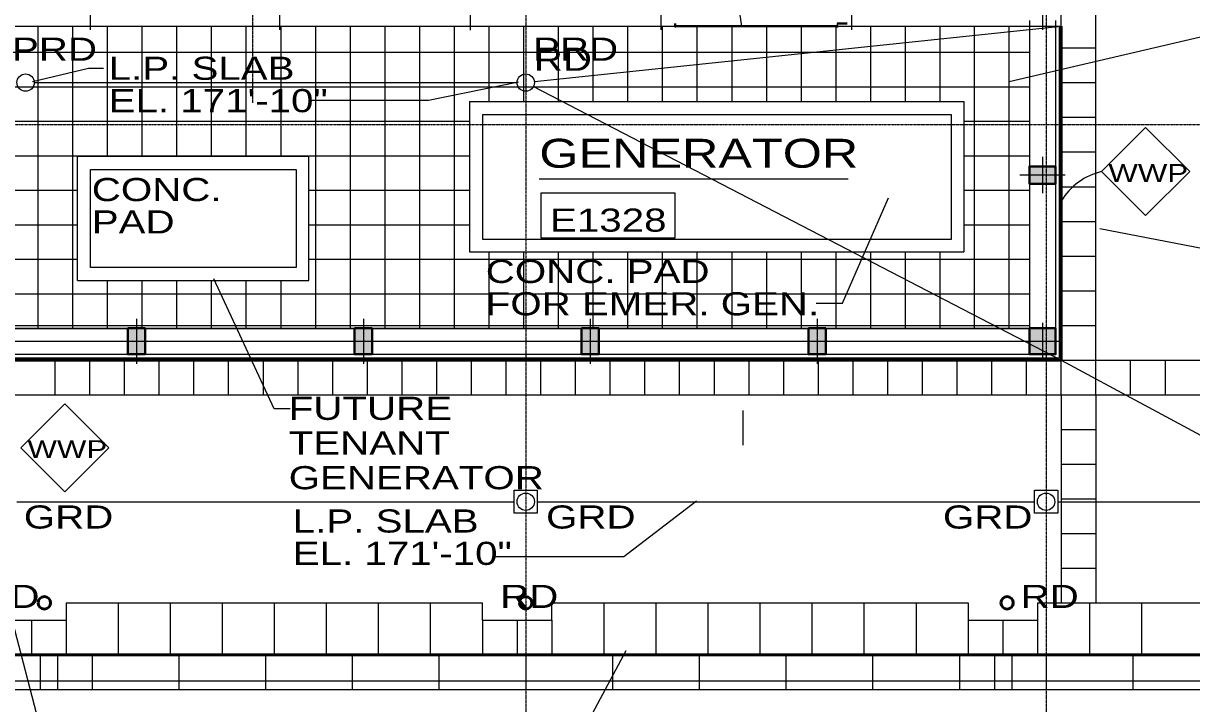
# Model space of a CAD drawing. Header units: inches. Extents: x -40190 to 0, y -3216 to 2257.
# Drawn here: x -28912 to -28104, y -34 to 437 of the extents above; entities that cross this region are included whole.
import ezdxf
from ezdxf import colors
from ezdxf.entities.mleader import LeaderData, LeaderLine
from ezdxf.math import Vec2, Vec3

# ---------------------------------------------------------------- set-up
doc = ezdxf.new("R2010")
doc.units = ezdxf.units.IN
doc.header["$LTSCALE"] = 0.5
doc.header["$MEASUREMENT"] = 0
doc.linetypes.add('A113$0$CENTER', pattern=[2, 1.25, -0.25, 0.25, -0.25])
for name, color, linetype in [('A113$0$63', 8, 'Continuous'), ('A113$0$A roof pave', 8, 'Continuous'), ('A113$0$A-ANNO-IDEN', 8, 'Continuous'), ('A113$0$A-ANNO-PATT-13-14', 8, 'Continuous'), ('A113$0$A-ANNO-TEXT', 8, 'Continuous'), ('A113$0$A-COLS-COLS13-14', 8, 'Continuous'), ('A113$0$A-GRID-GRD13-14', 8, 'Continuous'), ('A113$0$A-GRID-GRDP0-15', 8, 'Continuous'), ('A113$0$A-roof cope', 8, 'Continuous'), ('A113$0$A-roof davi', 8, 'Continuous'), ('A113$0$A-WALL-FULL-EXTR', 8, 'Continuous'), ('A113$0$bp113 - A-ROOF-CRTS', 8, 'Continuous'), ('A113$0$bp113 - A-ROOF-RFDR', 8, 'Continuous'), ('A113$0$E-POWER-GEN', 8, 'Continuous'), ('A113$0$Items below', 8, 'Continuous'), ('A113$0$Level 21', 8, 'Continuous'), ('A113$0$M-CONC-PAD', 8, 'Continuous'), ('E-Anno-Note', 6, 'Continuous'), ('XREF', 7, 'Continuous')]:
    doc.layers.add(name, color=color, linetype=linetype)
doc.styles.add('A113$0$Arial', font='arial.ttf', dxfattribs={"height": 0.076839})
doc.styles.add('A113$0$style-Arial', font='arial.ttf')
doc.styles.add('A113$0$style-WORKING', font='WORKING.shx')
doc.styles.add('MAMEP ANNO', font='arial.ttf', dxfattribs={"height": 0.101562})

# ---------------------------------------------------------------- blocks, each defined once
blk = doc.blocks.new('A113')
at = {"layer": 'A113$0$A roof pave', "lineweight": 13}
for p, q in [((-21386.535, 204.0948, -2660.425), (-21386.535, 1091.4901, -2660.425)), ((-21386.535, 204.0948, -2660.425), (-21266.535, 204.0948, -2660.425)), ((-22226.535, 180.0948, -2660.425), (-21410.535, 180.0948, -2660.425)), ((-21410.535, 180.0948, -2660.425), (-21410.535, 36.0949, -2660.425)), ((-21386.535, 180.0948, -2660.425), (-21115.0236, 180.0948, -2660.425)), ((-21386.535, 180.0948, -2660.425), (-21386.535, 36.0949, -2660.425)), ((-22099.0236, 36.0949, -2660.425), (-21811.0236, 36.0949, -2660.425)), ((-22099.0236, 36.0949, -2660.425), (-22099.0236, 24.0949, -2660.425)), ((-21811.0236, 24.0949, -2660.425), (-21811.0236, 36.0949, -2660.425)), ((-21763.0236, 36.0949, -2660.425), (-21475.0236, 36.0949, -2660.425)), ((-21763.0236, 24.0949, -2660.425), (-21763.0236, 36.0949, -2660.425)), ((-21475.0236, 36.0949, -2660.425), (-21475.0236, 24.0949, -2660.425)), ((-21427.0236, 36.0949, -2660.425), (-21410.535, 36.0949, -2660.425)), ((-21427.0236, 36.0949, -2660.425), (-21427.0236, 24.0949, -2660.425)), ((-21386.535, 36.0949, -2660.425), (-21139.0236, 36.0949, -2660.425)), ((-22147.0236, 24.0949, -2660.425), (-22099.0236, 24.0949, -2660.425)), ((-21811.0236, 24.0949, -2660.425), (-21763.0236, 24.0949, -2660.425)), ((-21475.0236, 24.0949, -2660.425), (-21427.0236, 24.0949, -2660.425))]:
    blk.add_line(p, q, dxfattribs=at)
at = {"layer": 'A113$0$A roof pave', "lineweight": 0}
for p, q in [((-22118.535, 435.1317, -2660.425), (-22118.535, 225.9432, -2660.425)), ((-22094.535, 435.1317, -2660.425), (-22094.535, 225.9432, -2660.425)), ((-22070.535, 435.1317, -2660.425), (-22070.535, 345.4602, -2660.425)), ((-22046.535, 435.1317, -2660.425), (-22046.535, 345.4602, -2660.425)), ((-22022.535, 435.1317, -2660.425), (-22022.535, 345.4602, -2660.425)), ((-21998.535, 435.1317, -2660.425), (-21998.535, 345.4602, -2660.425)), ((-21974.535, 435.1317, -2660.425), (-21974.535, 345.4602, -2660.425)), ((-21950.535, 435.1317, -2660.425), (-21950.535, 345.4602, -2660.425)), ((-21926.535, 435.1317, -2660.425), (-21926.535, 367.1658, -2660.425)), ((-21902.535, 435.1317, -2660.425), (-21902.535, 225.9432, -2660.425)), ((-21878.535, 435.1317, -2660.425), (-21878.535, 225.9432, -2660.425)), ((-21854.535, 435.1317, -2660.425), (-21854.535, 225.9432, -2660.425)), ((-21830.535, 435.1317, -2660.425), (-21830.535, 225.9432, -2660.425)), ((-21806.535, 435.1313, -2660.425), (-21806.535, 383.0685, -2660.425)), ((-21782.535, 435.1313, -2660.425), (-21782.535, 383.0685, -2660.425)), ((-21758.535, 435.1312, -2660.425), (-21758.535, 383.0685, -2660.425)), ((-21734.535, 435.1312, -2660.425), (-21734.535, 383.0685, -2660.425)), ((-21710.535, 435.1312, -2660.425), (-21710.535, 383.0685, -2660.425)), ((-21686.535, 435.1312, -2660.425), (-21686.535, 383.0685, -2660.425)), ((-21650.535, 435.1317, -2660.425), (-21674.535, 435.1317, -2660.425)), ((-21662.535, 435.1344, -2660.425), (-21662.535, 383.0685, -2660.425)), ((-21638.535, 435.1347, -2660.425), (-21638.535, 383.0685, -2660.425)), ((-21614.535, 435.1351, -2660.425), (-21614.535, 383.0685, -2660.425)), ((-21590.535, 435.1354, -2660.425), (-21590.535, 383.0685, -2660.425)), ((-21566.535, 435.1358, -2660.425), (-21566.535, 383.0685, -2660.425)), ((-21542.535, 435.131, -2660.425), (-21542.535, 383.0685, -2660.425)), ((-21518.535, 435.131, -2660.425), (-21518.535, 383.0685, -2660.425)), ((-21494.535, 435.131, -2660.425), (-21494.535, 383.0685, -2660.425)), ((-21470.535, 225.9432, -2660.425), (-21470.535, 435.1309, -2660.425)), ((-21446.535, 225.9432, -2660.425), (-21446.535, 435.1309, -2660.425)), ((-22213.7677, 417.098, -2660.425), (-21432.5219, 417.098, -2660.425)), ((-21410.535, 420.0948, -2660.425), (-21386.535, 420.0948, -2660.425)), ((-21410.535, 396.0948, -2660.425), (-21386.535, 396.0948, -2660.425)), ((-22213.7677, 393.2187, -2660.425), (-21432.5236, 393.2187, -2660.425)), ((-21478.621, 393.2187), (-21432.5434, 393.2187)), ((-21410.535, 372.0948, -2660.425), (-21386.535, 372.0948, -2660.425)), ((-22213.7677, 369.3394, -2660.425), (-21819.996, 369.3394, -2660.425)), ((-21926.535, 369.3394, -2660.425), (-21926.535, 225.9432, -2660.425)), ((-21477.996, 369.3394, -2660.425), (-21432.5219, 369.3394, -2660.425)), ((-21410.535, 348.0948, -2660.425), (-21386.535, 348.0948, -2660.425)), ((-22213.7677, 345.4602, -2660.425), (-22094.535, 345.4602, -2660.425)), ((-22094.535, 345.4602, -2660.425), (-21819.996, 345.4602, -2660.425)), ((-21477.996, 345.4602, -2660.425), (-21432.5219, 345.4602, -2660.425)), ((-21410.535, 324.0948, -2660.425), (-21386.535, 324.0948, -2660.425)), ((-22213.7677, 321.5809, -2660.425), (-22091.1462, 321.5809, -2660.425)), ((-21930.9204, 321.5809, -2660.425), (-21819.996, 321.5809, -2660.425)), ((-21477.996, 321.5809, -2660.425), (-21432.5219, 321.5809, -2660.425)), ((-21410.535, 300.0948, -2660.425), (-21386.535, 300.0948, -2660.425)), ((-22213.7677, 297.7017, -2660.425), (-22091.1462, 297.7017, -2660.425)), ((-21930.9204, 297.7017, -2660.425), (-21819.996, 297.7017, -2660.425)), ((-21477.996, 297.7017, -2660.425), (-21432.5219, 297.7017, -2660.425)), ((-21806.535, 279.0408, -2660.425), (-21806.535, 225.9432, -2660.425)), ((-21782.535, 279.0408, -2660.425), (-21782.535, 225.9432, -2660.425)), ((-21758.535, 279.0408, -2660.425), (-21758.535, 225.9432, -2660.425)), ((-21734.535, 279.0408, -2660.425), (-21734.535, 225.9432, -2660.425)), ((-21710.535, 279.0408, -2660.425), (-21710.535, 225.9432, -2660.425)), ((-21686.535, 279.0408, -2660.425), (-21686.535, 225.9432, -2660.425)), ((-21662.535, 279.0408, -2660.425), (-21662.535, 225.9432, -2660.425)), ((-21638.535, 279.0408, -2660.425), (-21638.535, 225.9432, -2660.425)), ((-21614.535, 279.0408, -2660.425), (-21614.535, 225.9432, -2660.425)), ((-21590.535, 279.0408, -2660.425), (-21590.535, 225.9432, -2660.425)), ((-21566.535, 279.0408, -2660.425), (-21566.535, 225.9432, -2660.425)), ((-21542.535, 279.0408, -2660.425), (-21542.535, 225.9432, -2660.425)), ((-21518.535, 279.0408, -2660.425), (-21518.535, 225.9432, -2660.425)), ((-21494.535, 279.0408, -2660.425), (-21494.535, 225.9432, -2660.425)), ((-21410.535, 276.0948, -2660.425), (-21386.535, 276.0948, -2660.425)), ((-22213.7677, 273.8224, -2660.425), (-22091.1462, 273.8224, -2660.425)), ((-21930.9204, 273.8224, -2660.425), (-21432.5236, 273.8224, -2660.425)), ((-22070.535, 259.1658, -2660.425), (-22070.535, 225.9432, -2660.425)), ((-22046.535, 259.1658, -2660.425), (-22046.535, 225.9432, -2660.425)), ((-22022.535, 259.1658, -2660.425), (-22022.535, 225.9432, -2660.425)), ((-21998.535, 259.1658, -2660.425), (-21998.535, 225.9432, -2660.425)), ((-21974.535, 259.1658, -2660.425), (-21974.535, 225.9432, -2660.425)), ((-21950.535, 259.1658, -2660.425), (-21950.535, 225.9432, -2660.425)), ((-21410.535, 252.0948, -2660.425), (-21386.535, 252.0948, -2660.425)), ((-22213.7677, 249.9432, -2660.425), (-21432.5219, 249.9432, -2660.425)), ((-22213.7677, 228.0794, -2660.425), (-21432.5219, 228.0794, -2660.425)), ((-21410.535, 228.0948, -2660.425), (-21386.535, 228.0948, -2660.425)), ((-22213.7677, 225.9432, -2660.425), (-21432.5219, 225.9432, -2660.425)), ((-22106.535, 180.0948, -2660.425), (-22106.535, 204.0948, -2660.425)), ((-22082.535, 180.0948, -2660.425), (-22082.535, 204.0948, -2660.425)), ((-22058.535, 180.0948, -2660.425), (-22058.535, 204.0948, -2660.425)), ((-22034.535, 180.0948, -2660.425), (-22034.535, 204.0948, -2660.425)), ((-22010.535, 180.0948, -2660.425), (-22010.535, 204.0948, -2660.425)), ((-21986.535, 180.0948, -2660.425), (-21986.535, 204.0948, -2660.425)), ((-21962.535, 180.0948, -2660.425), (-21962.535, 204.0948, -2660.425)), ((-21938.535, 180.0948, -2660.425), (-21938.535, 204.0948, -2660.425)), ((-21914.535, 180.0948, -2660.425), (-21914.535, 204.0948, -2660.425)), ((-21890.535, 180.0948, -2660.425), (-21890.535, 204.0948, -2660.425)), ((-21866.535, 180.0948, -2660.425), (-21866.535, 204.0948, -2660.425)), ((-21842.535, 180.0948, -2660.425), (-21842.535, 204.0948, -2660.425)), ((-21818.535, 180.0948, -2660.425), (-21818.535, 204.0948, -2660.425)), ((-21794.535, 180.0948, -2660.425), (-21794.535, 204.0948, -2660.425)), ((-21770.535, 180.0948, -2660.425), (-21770.535, 204.0948, -2660.425)), ((-21746.535, 180.0948, -2660.425), (-21746.535, 204.0948, -2660.425)), ((-21722.535, 180.0948, -2660.425), (-21722.535, 204.0948, -2660.425)), ((-21698.535, 180.0948, -2660.425), (-21698.535, 204.0948, -2660.425)), ((-21674.535, 180.0948, -2660.425), (-21674.535, 204.0948, -2660.425)), ((-21650.535, 180.0948, -2660.425), (-21650.535, 204.0948, -2660.425)), ((-21626.535, 180.0948, -2660.425), (-21626.535, 204.0948, -2660.425)), ((-21602.535, 180.0948, -2660.425), (-21602.535, 204.0948, -2660.425)), ((-21578.535, 180.0948, -2660.425), (-21578.535, 204.0948, -2660.425)), ((-21554.535, 180.0948, -2660.425), (-21554.535, 204.0948, -2660.425)), ((-21530.535, 180.0948, -2660.425), (-21530.535, 204.0948, -2660.425)), ((-21506.535, 180.0948, -2660.425), (-21506.535, 204.0948, -2660.425)), ((-21482.535, 180.0948, -2660.425), (-21482.535, 204.0948, -2660.425)), ((-21458.535, 180.0948, -2660.425), (-21458.535, 204.0948, -2660.425)), ((-21434.535, 180.0948, -2660.425), (-21434.535, 204.0948, -2660.425)), ((-21410.535, 204.0948, -2660.425), (-21386.535, 204.0948, -2660.425)), ((-21410.535, 180.0948, -2660.425), (-21410.535, 204.0948, -2660.425)), ((-21386.535, 180.0948, -2660.425), (-21386.535, 204.0948, -2660.425)), ((-21362.535, 180.0948, -2660.425), (-21362.535, 204.0948, -2660.425)), ((-21338.535, 180.0948, -2660.425), (-21338.535, 204.0948, -2660.425)), ((-21410.535, 180.0948, -2660.425), (-21386.535, 180.0948, -2660.425)), ((-21630.8692, 169.0949, -2660.425), (-21630.8692, 145.0949, -2660.425)), ((-21410.535, 156.0948, -2660.425), (-21386.535, 156.0948, -2660.425)), ((-21410.535, 132.0948, -2660.425), (-21386.535, 132.0948, -2660.425)), ((-21410.535, 108.0948, -2660.425), (-21386.535, 108.0948, -2660.425)), ((-21410.535, 84.0948, -2660.425), (-21386.535, 84.0948, -2660.425)), ((-21410.535, 60.0948, -2660.425), (-21386.535, 60.0948, -2660.425)), ((-22063.0236, 36.0949, -2660.425), (-22063.0236, 0.0949, -2660.425)), ((-22027.0236, 36.0949, -2660.425), (-22027.0236, 0.0949, -2660.425)), ((-21991.0236, 36.0949, -2660.425), (-21991.0236, 0.0949, -2660.425)), ((-21955.0236, 36.0949, -2660.425), (-21955.0236, 0.0949, -2660.425)), ((-21919.0236, 36.0949, -2660.425), (-21919.0236, 0.0949, -2660.425)), ((-21883.0236, 36.0949, -2660.425), (-21883.0236, 0.0949, -2660.425)), ((-21847.0236, 36.0949, -2660.425), (-21847.0236, 0.0949, -2660.425)), ((-21727.0236, 36.0949, -2660.425), (-21727.0236, 0.0949, -2660.425)), ((-21691.0236, 36.0949, -2660.425), (-21691.0236, 0.0949, -2660.425)), ((-21655.0236, 36.0949, -2660.425), (-21655.0236, 0.0949, -2660.425)), ((-21619.0236, 36.0949, -2660.425), (-21619.0236, 0.0949, -2660.425)), ((-21583.0236, 36.0949, -2660.425), (-21583.0236, 0.0949, -2660.425)), ((-21547.0236, 36.0949, -2660.425), (-21547.0236, 0.0949, -2660.425)), ((-21511.0236, 36.0949, -2660.425), (-21511.0236, 0.0949, -2660.425)), ((-21410.535, 36.0949, -2660.425), (-21386.535, 36.0949, -2660.425)), ((-21391.0236, 36.0949, -2660.425), (-21391.0236, 0.0949, -2660.425)), ((-21355.0236, 36.0949, -2660.425), (-21355.0236, 0.0949, -2660.425)), ((-22123.0236, 24.0949, -2660.425), (-22123.0236, 0.0949, -2660.425)), ((-22099.0236, 24.0949, -2660.425), (-22099.0236, 0.0949, -2660.425)), ((-21811.0236, 24.0949, -2660.425), (-21811.0236, 0.0949, -2660.425)), ((-21787.0236, 24.0949, -2660.425), (-21787.0236, 0.0949, -2660.425)), ((-21763.0236, 24.0949, -2660.425), (-21763.0236, 0.0949, -2660.425)), ((-21475.0236, 24.0949, -2660.425), (-21475.0236, 0.0949, -2660.425)), ((-21451.0236, 24.0949, -2660.425), (-21451.0236, 0.0949, -2660.425)), ((-21427.0236, 24.0949, -2660.425), (-21427.0236, 0.0949, -2660.425))]:
    blk.add_line(p, q, dxfattribs=at)
at = {"layer": 'A113$0$A-ANNO-IDEN', "lineweight": 13}
blk.add_line((-21771.6054, 329.4579), (-21558.0228, 329.4579), dxfattribs=at)
blk.add_3dface([(-21770.4056, 319.9411), (-21677.9676, 319.9411), (-21677.9676, 288.4116), (-21770.4056, 288.4116)], dxfattribs=at)
at = {"layer": 'A113$0$A-ANNO-PATT-13-14', "lineweight": 0}
for points in [[(-21432.5329, 338.141, -4909.5523), (-21432.5329, 326.1411, -4909.5523), (-21414.5329, 338.141, -4909.5523), (-21414.5329, 326.1411, -4909.5523)], [(-21899.3577, 208.0771, -4909.5523), (-21887.3575, 208.0771, -4909.5523), (-21899.3577, 226.0949, -4909.5523), (-21887.3575, 226.0949, -4909.5523)], [(-21585.4478, 208.0949, -4909.5523), (-21573.4478, 208.0949, -4909.5523), (-21585.4478, 226.0949, -4909.5523), (-21573.4478, 226.0949, -4909.5523)]]:
    blk.add_solid(points, dxfattribs=at)
at = {"layer": 'A113$0$A-ANNO-PATT-13-14', "lineweight": 0, "extrusion": (0, 0, -1)}
for points in [[(22056.3127, 208.0771, 4909.5523), (22044.3125, 208.0771, 4909.5523), (22056.3127, 226.0949, 4909.5523), (22044.3125, 226.0949, 4909.5523)], [(21742.4027, 208.086, 4909.5523), (21730.4025, 208.086, 4909.5523), (21742.4027, 226.1038, 4909.5523), (21730.4025, 226.1038, 4909.5523)], [(21432.4639, 208.1126, 4909.5523), (21414.4639, 208.1126, 4909.5523), (21432.4639, 226.1126, 4909.5523), (21414.4639, 226.1126, 4909.5523)]]:
    blk.add_solid(points, dxfattribs=at)
at = {"layer": 'A113$0$A-ANNO-TEXT', "lineweight": 0}
blk.add_line((-22083.1232, -178.7217), (-22193.6786, 243.6249), dxfattribs=at)
at = {"layer": 'A113$0$A-ANNO-TEXT', "lineweight": 0, "flags": 128}
for points in [[(-21749.9352, 550.1005), (-21648.9939, 550.1005), (-21631.6551, 435.283)], [(-20967.686, 498.2348), (-21012.7796, 498.2348), (-21446.6799, 396.5565)], [(-22073.1208, 405.9621), (-22083.4964, 405.9621), (-22122.1166, 396.735)], [(-21930.7447, 384.0478), (-21848.3165, 384.0478), (-21786.063, 396.735)], [(-21580.1596, 243.4036), (-21561.9393, 243.4036), (-21530.0539, 316.3313)], [(-20998.3597, 224.3562), (-21018.0689, 224.3562), (-21383.8283, 294.8887)], [(-21943.9857, 170.332), (-21955.0526, 170.332), (-21996.7661, 260.4143)], [(-21803.7612, 68.0977), (-21713.1647, 68.0977), (-21662.9781, 106.577)], [(-21802.6054, -93.4806), (-21763.2192, -93.4806), (-21711.6228, 3.0851)]]:
    blk.add_lwpolyline(points, dxfattribs=at)
at = {"layer": 'A113$0$A-ANNO-TEXT', "lineweight": 0}
blk.add_ellipse((-21373.0472, 292.2398), major_axis=(-40.446, -15.9034), ratio=0.9980056, start_param=4.56094101, end_param=5.37871299, dxfattribs=at)
at = {"layer": 'A113$0$A-ANNO-TEXT', "lineweight": 13}
for points in [[(-21352.1645, 304.0718), (-21321.6939, 334.5425), (-21352.1645, 365.0131), (-21382.6351, 334.5425)], [(-22099.93, 112.9761), (-22069.4593, 143.4468), (-22099.93, 173.9174), (-22130.4006, 143.4468)]]:
    blk.add_3dface(points, dxfattribs=at)
at = {"layer": 'A113$0$A-COLS-COLS13-14', "lineweight": 13}
for p, q in [((-22082.3836, 463.7513, -4909.5523), (-22082.3836, 432.6006, -4909.5523)), ((-21951.4341, 463.7354, -4909.5523), (-21951.4341, 432.5847, -4909.5523)), ((-21819.4845, 463.658, -4909.5523), (-21819.4845, 432.5074, -4909.5523)), ((-21687.535, 463.6739, -4909.5523), (-21687.535, 432.5232, -4909.5523)), ((-21555.5854, 463.6898, -4909.5523), (-21555.5854, 432.5391, -4909.5523)), ((-21423.536, 460.6894, -4909.5523), (-21423.536, 432.5555, -4909.5523)), ((-21423.5329, 344.7164, -4909.5523), (-21423.5329, 319.5657, -4909.5523)), ((-21407.9576, 332.1411, -4909.5523), (-21439.1083, 332.1411, -4909.5523)), ((-22050.3126, 232.6524, -4909.5523), (-22050.3126, 201.5017, -4909.5523)), ((-21893.3577, 232.6524, -4909.5523), (-21893.3577, 201.5018, -4909.5523)), ((-21736.4026, 232.6614, -4909.5523), (-21736.4026, 201.5107, -4909.5523)), ((-21579.4478, 232.6702, -4909.5523), (-21579.4478, 201.5195, -4909.5523)), ((-21423.4639, 229.9152, -4909.5523), (-21423.4639, 203.5528, -4909.5523)), ((-22062.888, 217.086, -4909.5523), (-22037.7373, 217.086, -4909.5523)), ((-21905.933, 217.0771, -4909.5523), (-21880.7823, 217.0771, -4909.5523)), ((-21748.9778, 217.0949, -4909.5523), (-21723.8271, 217.0949, -4909.5523)), ((-21592.0231, 217.0949, -4909.5523), (-21566.8725, 217.0949, -4909.5523)), ((-21436.6382, 217.1126, -4909.5523), (-21410.7898, 217.1126, -4909.5523))]:
    blk.add_line(p, q, dxfattribs=at)
at = {"layer": 'A113$0$A-COLS-COLS13-14', "lineweight": 30}
for points in [[(-21414.5329, 338.141, -4909.5523), (-21414.5329, 326.1411, -4909.5523), (-21432.5329, 326.1411, -4909.5523), (-21432.5329, 338.141, -4909.5523)], [(-22056.3127, 226.0949, -4909.5523), (-22044.3125, 226.0949, -4909.5523), (-22044.3125, 208.0771, -4909.5523), (-22056.3127, 208.0771, -4909.5523)], [(-21899.3577, 226.0949, -4909.5523), (-21887.3575, 226.0949, -4909.5523), (-21887.3575, 208.0771, -4909.5523), (-21899.3577, 208.0771, -4909.5523)], [(-21742.4027, 226.1038, -4909.5523), (-21730.4025, 226.1038, -4909.5523), (-21730.4025, 208.086, -4909.5523), (-21742.4027, 208.086, -4909.5523)], [(-21585.4478, 226.0949, -4909.5523), (-21573.4478, 226.0949, -4909.5523), (-21573.4478, 208.0949, -4909.5523), (-21585.4478, 208.0949, -4909.5523)], [(-21432.4639, 226.1126, -4909.5523), (-21414.4639, 226.1126, -4909.5523), (-21414.4639, 208.1126, -4909.5523), (-21432.4639, 208.1126, -4909.5523)]]:
    blk.add_3dface(points, dxfattribs=at)
at = {"layer": 'A113$0$A-GRID-GRD13-14', "lineweight": 0}
blk.add_line((-22194.7224, 217.0949, 0.001), (-21410.7898, 217.1126, 0.001), dxfattribs=at)
at = {"layer": 'A113$0$A-GRID-GRDP0-15', "linetype": 'A113$0$CENTER', "lineweight": 0}
for p, q in [((-21970.0136, 2113.2362), (-21970.0136, 382.209)), ((-21781.0236, 2113.2362), (-21781.0236, -676.9042)), ((-21421.0236, 2113.2362), (-21421.0236, -676.9042)), ((-24358.5266, 367.1574), (-20364.9322, 367.1574))]:
    blk.add_line(p, q, dxfattribs=at)
at = {"layer": 'A113$0$A-roof cope', "lineweight": 40}
blk.add_line((-22483.0236, 0.0949, -2660.425), (-21079.0236, 0.0949, -2660.425), dxfattribs=at)
at = {"layer": 'A113$0$A-roof cope', "lineweight": 13}
for p, q in [((-22116.8194, 0.0949, -2660.425), (-22116.8194, -23.9051, -2660.425)), ((-22104.8194, 0.0949, -2660.425), (-22104.8194, -23.9051, -2660.425)), ((-21456.8109, 0.0949, -2660.425), (-21456.8109, -23.9051, -2660.425)), ((-21444.8109, 0.0949, -2660.425), (-21444.8109, -23.9051, -2660.425)), ((-22507.0236, -23.9051, -2660.425), (-21055.0236, -23.9051, -2660.425))]:
    blk.add_line(p, q, dxfattribs=at)
at = {"layer": 'A113$0$A-roof cope', "lineweight": 0}
for p, q in [((-22080.8109, -23.9051, -2660.425), (-22080.8109, 0.0949, -2660.425)), ((-22020.8109, -23.9051, -2660.425), (-22020.8109, 0.0949, -2660.425)), ((-21960.8109, -23.9051, -2660.425), (-21960.8109, 0.0949, -2660.425)), ((-21900.8109, -23.9051, -2660.425), (-21900.8109, 0.0949, -2660.425)), ((-21840.8109, -23.9051, -2660.425), (-21840.8109, 0.0949, -2660.425)), ((-21780.8109, -23.9051, -2660.425), (-21780.8109, 0.0949, -2660.425)), ((-21720.8109, -23.9051, -2660.425), (-21720.8109, 0.0949, -2660.425)), ((-21660.8109, -23.9051, -2660.425), (-21660.8109, 0.0949, -2660.425)), ((-21600.8109, -23.9051, -2660.425), (-21600.8109, 0.0949, -2660.425)), ((-21540.8109, -23.9051, -2660.425), (-21540.8109, 0.0949, -2660.425)), ((-21480.8109, -23.9051, -2660.425), (-21480.8109, 0.0949, -2660.425)), ((-21420.8109, -23.9051, -2660.425), (-21420.8109, 0.0949, -2660.425)), ((-21360.8109, -23.9051, -2660.425), (-21360.8109, 0.0949, -2660.425))]:
    blk.add_line(p, q, dxfattribs=at)
at = {"layer": 'A113$0$A-roof davi', "lineweight": 40, "extrusion": (0, 0, -1)}
for centre in [(22114.0236, 36.0949, 2660.425), (21781.0236, 36.0949, 2660.425), (21448.0236, 36.0949, 2660.425)]:
    blk.add_circle(centre, 4.319, dxfattribs=at)
at = {"layer": 'A113$0$A-WALL-FULL-EXTR', "lineweight": 13}
for p, q in [((-21410.5357, 435.1309, 1992.7541), (-21410.5356, 461.4669, 1992.7541)), ((-21565.5505, 437.1089, 1992.7541), (-21565.5505, 435.1342, 1992.7541)), ((-22214.3061, 435.1317, 1992.7541), (-21677.57, 435.1312, 1992.7541)), ((-21565.5505, 435.131, 1992.7541), (-21410.536, 435.1309, 1992.7541))]:
    blk.add_line(p, q, dxfattribs=at)
at = {"layer": 'A113$0$A-WALL-FULL-EXTR', "lineweight": 30}
for p, q in [((-21677.57, 437.1342, 1992.7541), (-21677.57, 435.1342, 1992.7541)), ((-21558.7104, 437.1089, 1992.7541), (-21565.5505, 437.1089, 1992.7541)), ((-21565.5505, 435.1358, 1992.7541), (-21677.57, 435.1342, 1992.7541))]:
    blk.add_line(p, q, dxfattribs=at)
for p in [(-21677.57, 435.1342, 1992.7541), (-21565.5505, 435.1342, 1992.7541)]:
    blk.add_point(p, dxfattribs=at)
at = {"layer": 'A113$0$bp113 - A-ROOF-CRTS', "lineweight": 13}
for p, q in [((-21775.0565, 396.7851, -2660.425), (-21410.536, 435.131, -2660.425)), ((-22121.0236, 396.1574, -2660.425), (-21787.0236, 396.1574, -2660.425)), ((-21775.6968, 393.396, -2660.425), (-21410.535, 204.0948, -2660.425)), ((-21410.535, 203.9501, -2660.425), (-21229.0236, 106.0949, -2660.425)), ((-22133.0236, 106.0949, -2660.425), (-21789.0236, 106.0949, -2660.425)), ((-21773.0236, 106.0949, -2660.425), (-21429.0236, 106.0949, -2660.425)), ((-21413.0236, 106.0949, -2660.425), (-21229.0236, 106.0949, -2660.425))]:
    blk.add_line(p, q, dxfattribs=at)
at = {"layer": 'A113$0$bp113 - A-ROOF-RFDR', "lineweight": 13}
for centre in [(-22127.0236, 396.1574, -2660.425), (-21781.0236, 396.1574, -2660.425), (-21781.0236, 106.0949, -2660.425), (-21421.0236, 106.0949, -2660.425)]:
    blk.add_circle(centre, 6, dxfattribs=at)
for points in [[(-21789.0236, 114.0949, -2660.425), (-21773.0236, 114.0949, -2660.425), (-21773.0236, 98.0949, -2660.425), (-21789.0236, 98.0949, -2660.425)], [(-21429.0236, 114.0949, -2660.425), (-21413.0236, 114.0949, -2660.425), (-21413.0236, 98.0949, -2660.425), (-21429.0236, 98.0949, -2660.425)]]:
    blk.add_3dface(points, dxfattribs=at)
at = {"layer": 'A113$0$E-POWER-GEN', "lineweight": 0}
for points in [[(-21810.621, 374.0685, 1992.7541), (-21486.621, 374.0685, 1992.7541), (-21486.621, 287.5408, 1992.7541), (-21810.621, 287.5408, 1992.7541)], [(-22082.1462, 335.9658, 1992.7541), (-21939.9204, 335.9658, 1992.7541), (-21939.9204, 268.1658, 1992.7541), (-22082.1462, 268.1658, 1992.7541)]]:
    blk.add_3dface(points, dxfattribs=at)
at = {"layer": 'A113$0$Items below', "lineweight": 0}
blk.add_line((-22501.0236, -17.9051, -2660.425), (-21061.0236, -17.9051, -2660.425), dxfattribs=at)
at = {"layer": 'A113$0$Level 21', "lineweight": 0}
for p, q in [((-21432.5236, 439.1309, 1992.7541), (-21432.5236, 226.1121, 1992.7541)), ((-21414.5236, 439.1309, 1992.7541), (-21414.5236, 208.1125, 1992.7541)), ((-22213.2977, 226.0945, 1992.7541), (-21432.5236, 226.1121, 1992.7541)), ((-22213.2977, 208.0945, 1992.7541), (-21414.5236, 208.1125, 1992.7541))]:
    blk.add_line(p, q, dxfattribs=at)
at = {"layer": 'A113$0$Level 21', "lineweight": 13}
for p in [(-21412.0236, 435.1289, 1992.7541), (-22214.3061, 205.5944, 1992.7541)]:
    blk.add_line(p, (-21412.0236, 205.6125, 1992.7541), dxfattribs=at)
at = {"layer": 'A113$0$Level 21', "lineweight": 40}
for p in [(-21410.5236, 435.1289, 1992.7541), (-22214.3061, 204.0944, 1992.7541)]:
    blk.add_line(p, (-21410.5236, 204.1126, 1992.7541), dxfattribs=at)
at = {"layer": 'A113$0$M-CONC-PAD', "lineweight": 13}
for p, q in [((-21819.996, 383.0685, 1992.7541), (-21477.996, 383.0685, 1992.7541)), ((-21819.996, 383.0685, 1992.7541), (-21819.996, 279.0408, 1992.7541)), ((-21477.996, 383.0685, 1992.7541), (-21477.996, 279.0408, 1992.7541)), ((-22091.0212, 345.1533, 1992.7541), (-21931.0454, 345.1533, 1992.7541)), ((-22091.0212, 259.1658, 1992.7541), (-22091.0212, 345.1533, 1992.7541)), ((-21931.0454, 259.1658, 1992.7541), (-21931.0454, 345.1533, 1992.7541)), ((-21819.996, 279.0408, 1992.7541), (-21477.996, 279.0408, 1992.7541)), ((-22091.0212, 259.1658, 1992.7541), (-21931.0454, 259.1658, 1992.7541))]:
    blk.add_line(p, q, dxfattribs=at)
at = {"layer": 'A113$0$63', "lineweight": 0, "style": 'A113$0$style-Arial', "width": 1.246875}
for p in [(-21775.4463, 404.2967, -0.001), (-22157.6172, 32.538, -0.001), (-21798.7348, 32.538, -0.001), (-21438.6582, 32.538, -0.001)]:
    blk.add_text('RD', height=16, dxfattribs=at).set_placement(p)
at = {"layer": 'A113$0$A-ANNO-IDEN', "lineweight": 13, "attachment_point": 7, "line_spacing_factor": 0.6, "style": 'A113$0$Arial'}
for s, insert, char_height in [('\\H1x;\\W1.24688;GENERATOR', (-21771.6064, 336.9369), 19.999996), ('\\H1x;\\W1.24688;E1328', (-21764.2215, 292.721), 15.999998)]:
    blk.add_mtext(s, dxfattribs=dict(at, insert=insert, char_height=char_height))
at = {"layer": 'A113$0$A-ANNO-TEXT', "lineweight": 70, "style": 'A113$0$style-Arial', "width": 1.246875}
for s, p in [('PRD', (-22136.4515, 411.2409)), ('PRD', (-21775.962, 411.2409)), ('GRD', (-22128.2369, 87.5004)), ('GRD', (-21766.9403, 87.5004)), ('GRD', (-21492.4079, 87.5004))]:
    blk.add_text(s, height=16, dxfattribs=at).set_placement(p)
at = {"layer": 'A113$0$A-ANNO-TEXT', "lineweight": 13}
for s, height, style, width, p in [('L.P. SLAB ', 16, 'A113$0$style-Arial', 1.246875, (-22069.5193, 398.0358)), ('EL. 171\'-10"', 15.999998, 'A113$0$style-Arial', 1.246875, (-22069.5193, 375.6358)), ('WWP', 12.312, 'A113$0$style-WORKING', 1.3125, (-21377.9572, 327.4321)), ('CONC. ', 16, 'A113$0$Arial', 1.246875, (-22081.2124, 314.104)), ('PAD', 16, 'A113$0$Arial', 1.246875, (-22081.2124, 291.704)), ('CONC. PAD', 16, 'A113$0$Arial', 1.246875, (-21808.672, 257.4473)), ('FOR EMER. GEN.', 15.999998, 'A113$0$Arial', 1.246875, (-21808.672, 235.0473)), ('FUTURE', 16, 'A113$0$style-Arial', 1.246875, (-21944.9776, 162.7081)), ('TENANT', 16, 'A113$0$style-Arial', 1.246875, (-21944.9776, 138.7081)), ('WWP', 12.312, 'A113$0$style-WORKING', 1.3125, (-22125.7226, 136.3364)), ('GENERATOR', 16, 'A113$0$style-Arial', 1.246875, (-21944.9776, 114.7081)), ('L.P. SLAB', 16, 'A113$0$style-Arial', 1.246875, (-21942.1824, 84.7343)), ('EL. 171\'-10"', 15.999998, 'A113$0$style-Arial', 1.246875, (-21942.1824, 62.3343))]:
    blk.add_text(s, height=height, dxfattribs=dict(at, style=style, width=width)).set_placement(p)

msp = doc.modelspace()

# ---------------------------------------------------------------- block references
at = {"layer": 'XREF'}
msp.add_blockref('A113', (-6783.71, 0), dxfattribs=at)

# ---------------------------------------------------------------- leaders
at = {"layer": 'E-Anno-Note'}
ml = msp.add_multileader_mtext('Standard', dxfattribs=at)
ml.set_content('2P-30A/NFSS FOR GENERATOR JACKET WATER HEATER (480V, 1%%C)', color=(89, 89, 89), style='MAMEP ANNO')
ml.set_leader_properties(color=256, linetype='Continuous')
ml.build(insert=Vec2(0, 0))
ml.multileader.update_dxf_attribs({"has_dogleg": 0, "text_right_attachment_type": 3, "dogleg_length": 3.84, "arrow_head_size": 12, "scale": 96})
ctx = ml.context
ctx.base_point, ctx.scale, ctx.char_height, ctx.arrow_head_size, ctx.landing_gap_size, ctx.plane_origin = Vec3(-22107.96, 375.32), 96, 7.68, 12, 3.75, Vec3(-21875.4, 379.52)
ctx.right_attachment, ctx.text_align_type = 3, 2
notes = []
notes.append((ctx, [(0, (1, 1, 0), (-21547.33, 362.1), (-1, 0), 369, [(0, [(-21843.69, 423.13), (-21908.59, 362.1)], 0, [])])]))
ctx.mtext.insert, ctx.mtext.width, ctx.mtext.alignment, ctx.mtext.flow_direction = Vec3(-21920.08, 380.29), 190.3092, 3, 5
for ctx, leaders in notes:
    for number, flags, end, landing, length, lines in leaders:
        leader = LeaderData()
        leader.index, (leader.has_last_leader_line, leader.has_dogleg_vector, leader.attachment_direction) = number, flags
        leader.last_leader_point, leader.dogleg_vector, leader.dogleg_length = Vec3(end), Vec3(landing), length
        for number, points, colour, breaks in lines:
            line = LeaderLine()
            line.index, line.vertices, line.color, line.breaks = number, Vec3.list(points), colors.encode_raw_color(colour), breaks
            leader.lines.append(line)
        ctx.leaders.append(leader)

doc.saveas('drawing.dxf')
